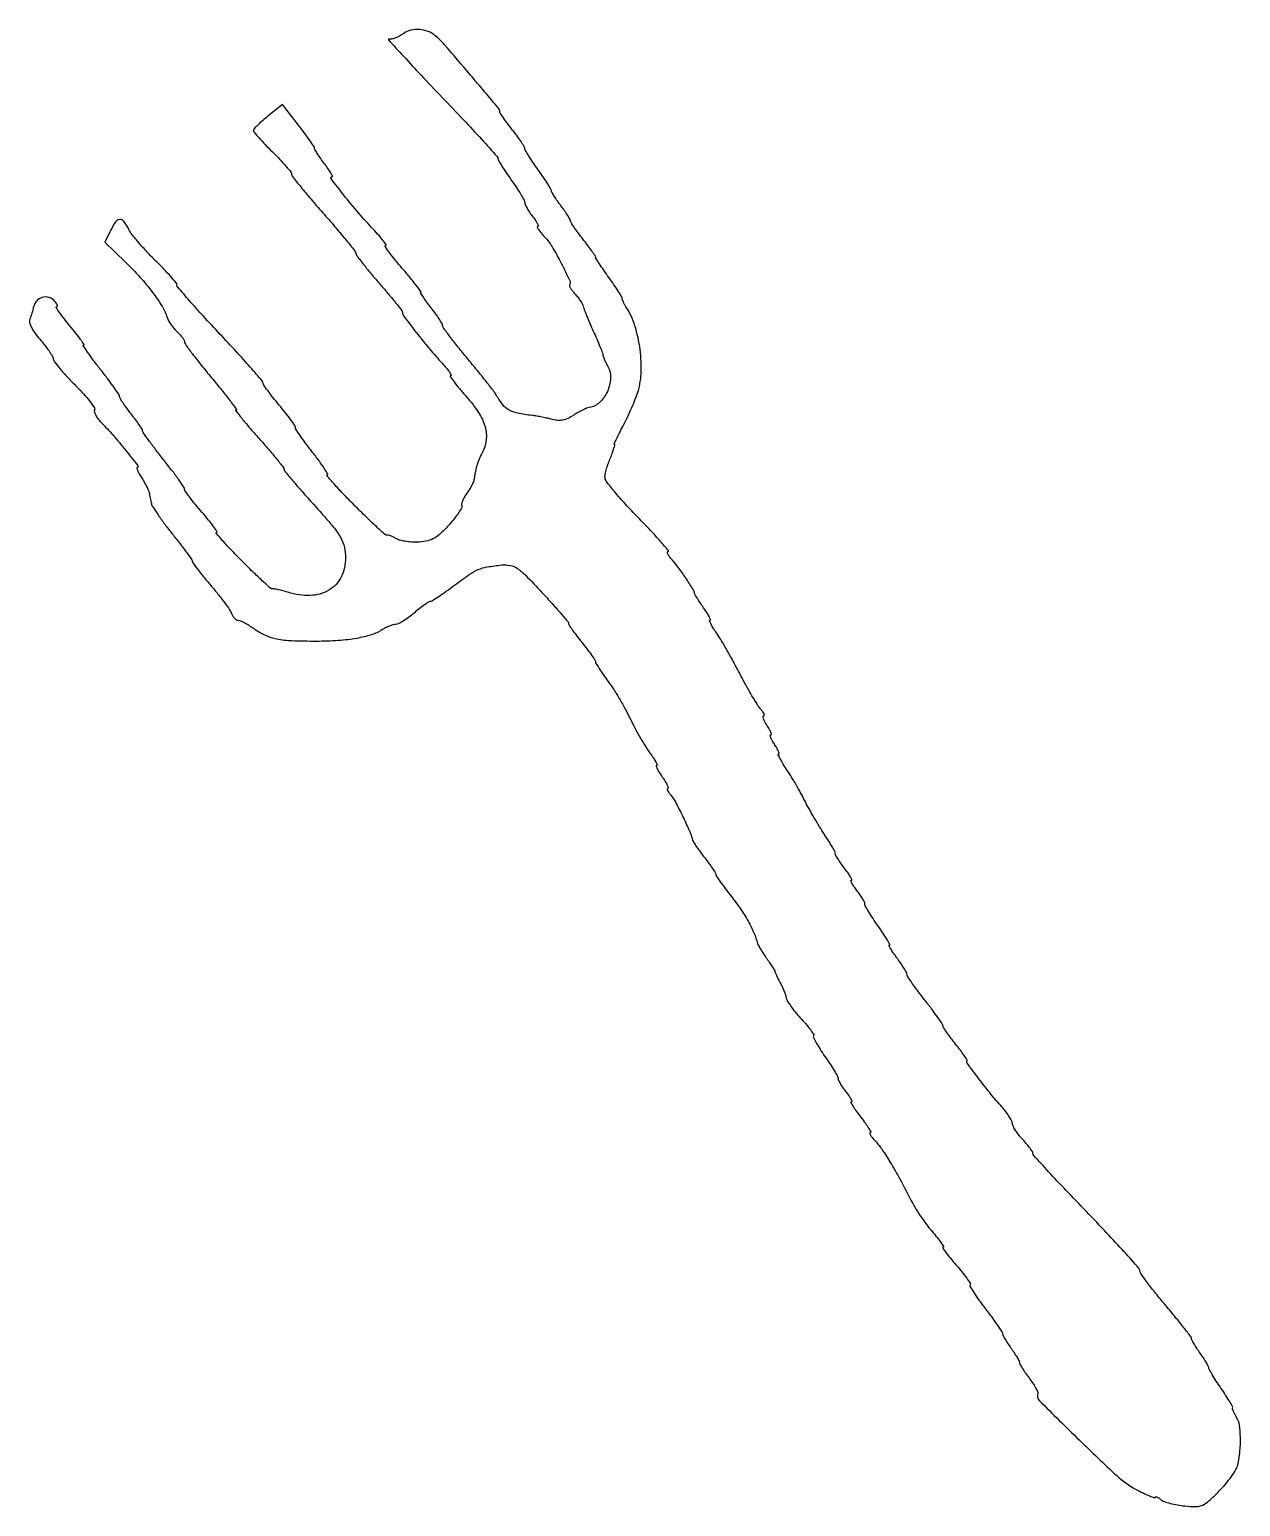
# Model space of a CAD drawing. Extents: x 0 to 317, y 0 to 387.
import ezdxf

# ---------------------------------------------------------------- set-up
doc = ezdxf.new("R2010")
doc.units = 0

msp = doc.modelspace()

# ---------------------------------------------------------------- linework, layer by layer
msp.add_lwpolyline([(98.333675, 385.521162, -0.016778), (97.156646, 384.754275, -0.043395), (96.24813, 384.307345, -0.053418), (95.39458, 384.076894, -0.039263), (94.41687, 384, 0.652373), (94.341972, 383.829874, 0.000577), (98.288828, 379.529187, 0.003217), (102.865691, 374.617361, 0.001873), (108.41687, 368.780211, -0.002389), (114.007372, 362.889558, -0.003827), (118.716205, 357.802728, -0.000849), (122.795923, 353.311994, -0.186048), (123, 352.782526, 0.133067), (123.134323, 352.286745, 0.00637), (124.028125, 350.802062, 0.010051), (125.159094, 349.055871, 0.007037), (126.5, 347.132885, -0.008981), (127.840651, 345.194242, -0.012304), (128.971875, 343.399725, -0.00911), (129.843704, 341.875737, -0.126013), (130, 341.265429, 0.11085), (130.121587, 340.723739, 0.019284), (130.60882, 339.788218, 0.020121), (131.279092, 338.716645, 0.016832), (132.07258, 337.634859, -0.016804), (132.814728, 336.623184, -0.034271), (133.313186, 335.77399, -0.053997), (133.530663, 335.186226, -0.488398), (133.385489, 335, 0.54677), (133.267768, 334.816369, 0.041228), (133.619417, 334.192187, 0.027955), (134.294992, 333.306014, 0.013619), (135.248612, 332.25, -0.056185), (137.178963, 329.707982, -0.016155), (139.572013, 325.378265, -0.008956), (141.774764, 320.872393, -0.24448), (141.719979, 319.592119, 0.266011), (141.719405, 319.346754, 0.018026), (142.100892, 318.729655, 0.022023), (142.641957, 317.993427, 0.014438), (143.325611, 317.192698, -0.022576), (144.044715, 316.322156, -0.021399), (144.69613, 315.375044, -0.021921), (145.199037, 314.488197, -0.067174), (145.427584, 313.83771, 0.040202), (145.657084, 313.051712, 0.005467), (146.285821, 311.456208, 0.006265), (147.076659, 309.579663, 0.00525), (147.961158, 307.608956, -0.005003), (148.839352, 305.654887, -0.006312), (149.610805, 303.828901, -0.005098), (150.221556, 302.286002, -0.04954), (150.407277, 301.608956, 0.044338), (150.556374, 301.04244, 0.012955), (150.884086, 300.202195, 0.012907), (151.303812, 299.271308, 0.013494), (151.765179, 298.377241, -0.138495), (152.474011, 295.324302, -0.094784), (151.636643, 291.843849, -0.096688), (149.597626, 288.9749, -0.151769), (146.906743, 287.645405, 0.059041), (146.186479, 287.441717, 0.016078), (145.107558, 286.952508, 0.016031), (143.910561, 286.31418, 0.016045), (142.757285, 285.600648, -0.03823), (141.338969, 284.807822, -0.059886), (140.011171, 284.377115, -0.063707), (138.680712, 284.288111, -0.050508), (137.257285, 284.519831, 0.009976), (136.019746, 284.825765, 0.006441), (134.575578, 285.132852, 0.006475), (133.155434, 285.396686, 0.012138), (132, 285.567134, -0.018419), (128.105894, 286.191657, -0.078279), (125.898876, 287.002531, -0.097274), (124.294322, 288.360282, -0.03718), (122.634184, 290.785562, 0.031474), (121.859047, 291.946119, 0.003565), (119.923792, 294.445268, 0.004305), (117.57197, 297.38557, 0.003488), (115, 300.500318, -0.005147), (112.509034, 303.537432, -0.007778), (110.409375, 306.236826, -0.003643), (108.686418, 308.559498, -0.159058), (108.5, 309.130677, 0.133365), (108.359155, 309.649328, 0.011111), (107.621067, 310.846317, 0.014198), (106.653932, 312.250408, 0.010477), (105.507888, 313.750105, -0.008205), (104.382255, 315.2093, -0.01341), (103.482434, 316.48629, -0.007031), (102.787664, 317.563212, -0.349168), (102.814412, 317.798967, 0.37482), (102.830758, 318.04035, 0.002752), (101.510904, 319.758229, 0.008302), (99.912844, 321.745683, 0.005017), (97.957579, 324.048967, -0.007281), (96.03686, 326.332436, -0.013437), (94.553631, 328.251884, -0.009494), (93.487378, 329.770867, -0.600736), (93.609264, 330, 0.594605), (93.724899, 330.212725, 0.017913), (92.999788, 331.248438, 0.018167), (91.884979, 332.618735, 0.009436), (90.401006, 334.25, -0.011603), (86.493431, 338.583003, -0.010648), (82.674629, 343.216417, -0.00448), (79.324394, 347.541533, -0.620316), (79.551739, 348, 0.540727), (79.675293, 348.188829, 0.025207), (79.266732, 349.008525, 0.022822), (78.575091, 350.115566, 0.011884), (77.618689, 351.433278, -0.008375), (76.615519, 352.795216, -0.011739), (75.76924, 354.046593, -0.008161), (75.109789, 355.11062, -0.135446), (75, 355.508472, 0.149283), (74.87123, 355.930157, 0.004072), (73.770108, 357.53657, 0.008087), (72.417545, 359.410422, 0.005417), (70.813134, 361.511222), (66.626268, 366.872058), (62.813134, 363.852, 0.010567), (61.352189, 362.643803, 0.015351), (60.120108, 361.512412, 0.010852), (59.160457, 360.533715, 0.190731), (59, 360.128379, 0.178093), (59.162098, 359.68772, 0.005341), (60.46875, 358.184823, 0.009994), (62.083965, 356.438205, 0.006664), (64, 354.5, -0.008486), (65.915736, 352.547915, -0.012364), (67.53125, 350.758256, -0.007913), (68.807606, 349.223542, -0.171122), (69, 348.677849, 0.168709), (69.205858, 348.085114, 0.002879), (71.384643, 345.359156, 0.006991), (74.006661, 342.208252, 0.004552), (77.117934, 338.640257, -0.004429), (80.267976, 335.029604, -0.0062), (83.013384, 331.744326, -0.003872), (85.259379, 328.943909, -0.079062), (85.787899, 328, 0.072298), (86.274393, 327.103057, 0.005993), (87.890344, 324.991935, 0.007908), (89.896819, 322.516355, 0.006017), (92.169965, 319.866161, -0.00487), (94.404297, 317.273272, -0.00743), (96.287427, 314.976015, -0.003255), (97.843195, 312.993163, -0.1662), (98, 312.534458, 0.1641), (98.333994, 311.544211, 0.003311), (101.604235, 307.306319, 0.008526), (105.104268, 302.986079, 0.011871), (108.392256, 299.25, -0.012135), (109.489184, 298.002253, -0.024203), (110.283066, 296.954687, -0.030836), (110.735897, 296.196584, -0.561853), (110.61618, 296, 0.603981), (110.502002, 295.782869, 0.010127), (111.499594, 294.393812, 0.013793), (112.898653, 292.630284, 0.007434), (114.713463, 290.532127, -0.037391), (117.929382, 286.330063, -0.076891), (119.633245, 282.565388, -0.097667), (119.901216, 279.083586, -0.096436), (118.830653, 275.743597, 0.02051), (118.330899, 274.738566, 0.014438), (117.849066, 273.571557, 0.014601), (117.452352, 272.426386, 0.029445), (117.22033, 271.5, -0.000184), (117.06156, 270.660452, -0.000166), (116.896649, 269.791757, -0.000166), (116.748346, 269.013376, -0.000529), (116.648492, 268.493217, -0.064687), (116.470652, 267.956407, -0.013581), (116.016143, 267.075359, -0.014025), (115.428208, 266.075302, -0.012873), (114.768762, 265.080249, 0.024781), (114.155991, 264.106027, 0.033702), (113.709559, 263.168788, 0.035717), (113.460689, 262.380337, 0.199567), (113.529637, 261.952046, -0.27646), (113.536356, 261.476563, -0.016073), (112.735852, 260.192503, -0.020671), (111.615238, 258.658582, -0.013388), (110.200764, 256.976014, -0.020087), (108.0735, 254.764539, -0.059005), (106.390355, 253.493583, -0.072506), (104.663929, 252.795746, -0.043143), (102.468048, 252.45682, -0.027634), (100.80572, 252.437449, -0.024563), (99.083952, 252.597547, -0.025344), (97.548433, 252.896859, -0.066324), (96.505218, 253.308271, 0.016809), (95.694961, 253.724435, 0.021249), (94.918703, 254.051146, 0.019894), (94.259326, 254.266808, 0.135496), (93.920154, 254.26917, -0.254425), (93.529657, 254.363033, -0.002222), (91.190984, 256.492522, -0.006967), (88.512618, 259.022898, -0.004353), (85.443615, 262.056718, -0.004714), (82.470675, 265.104125, -0.008484), (80.099486, 267.666661, -0.004068), (78.239588, 269.780718, -0.642447), (78.339811, 270, 0.580468), (78.472113, 270.231645, 0.010723), (77.558425, 271.707344, 0.014597), (76.261977, 273.582076, 0.007928), (74.566351, 275.812235, -0.006222), (72.816664, 278.097276, -0.009146), (71.341366, 280.151828, -0.005112), (70.155125, 281.907396, -0.147048), (70, 282.423455, 0.151332), (69.843796, 282.927733, 0.00637), (68.751563, 284.478859, 0.010485), (67.378372, 286.295671, 0.007214), (65.75, 288.298598, -0.00684), (64.121569, 290.298538, -0.010011), (62.748438, 292.106075, -0.005852), (61.650533, 293.650683, -0.152729), (61.5, 294.131999, 0.181586), (61.30782, 294.643722, 0.001276), (58.195312, 298.184869, 0.004678), (54.562462, 302.220087, 0.002951), (50.25, 306.865639, -0.003363), (45.937719, 311.518674, -0.005294), (42.304688, 315.577517, -0.001627), (39.215572, 319.126326, -0.180163), (39, 319.705177, 0.176075), (38.805881, 320.239327, 0.006293), (37.361745, 321.920363, 0.010925), (35.559999, 323.877141, 0.007362), (33.422963, 326.03416, -0.010882), (31.181645, 328.328523, -0.011118), (29.058642, 330.702222, -0.010935), (27.30802, 332.842437, -0.044752), (26.397283, 334.25, 0.037757), (25.085828, 336.340318, 0.255541), (24.016618, 336.836679, 0.232564), (22.946885, 336.220274, 0.032086), (21.617606, 333.935292), (20.088729, 330.870585), (25.49358, 325.685292, -0.017437), (29.362664, 321.705208, -0.022186), (32.63038, 317.762221, -0.024556), (35.094663, 314.148993, -0.060604), (36.425412, 311.235006, 0.049633), (36.805724, 310.351579, 0.024891), (37.447276, 309.317925, 0.02444), (38.223677, 308.305303, 0.033073), (39.025529, 307.476896, -0.023137), (39.781374, 306.726426, -0.027451), (40.419999, 305.94919, -0.027982), (40.876913, 305.247164, -0.130997), (41, 304.785419, 0.159534), (41.195471, 304.188379, 0.003375), (43.070871, 301.667171, 0.007468), (45.348062, 298.740546, 0.004922), (48.049775, 295.440406, -0.00419), (50.708276, 292.202728, -0.007395), (52.840775, 289.479369, -0.002856), (54.556883, 287.192706, -0.616169), (54.459878, 287, 0.625724), (54.369296, 286.813698, 0.003498), (55.943892, 284.837104, 0.008065), (57.927812, 282.461539, 0.004528), (60.410103, 279.636949, -0.004537), (62.935755, 276.762918, -0.006974), (65.064218, 274.22536, -0.002854), (66.833897, 272.029286, -0.169748), (67, 271.554121, 0.174006), (67.172048, 271.074718, 0.002222), (69.260983, 268.562027, 0.006157), (71.746822, 265.671844, 0.00396), (74.696963, 262.379019, -0.006756), (79.307534, 257.174626, -0.037559), (81.524787, 254.17398, -0.067341), (82.632011, 251.739288, -0.060035), (83.109027, 249, -0.111625), (82.2323, 243.887817, -0.144455), (79.257969, 240.202956, -0.133173), (74.546913, 238.536584, -0.088595), (68.815089, 239.120586, 0.005697), (67.119743, 239.584084, 0.008017), (65.596892, 239.955856, 0.005083), (64.315997, 240.233218, 0.102175), (63.919011, 240.232994, -0.238798), (63.531632, 240.337959, -0.002351), (61.336705, 242.334594, -0.007048), (58.820326, 244.711603, -0.004432), (55.944039, 247.556337, -0.005096), (53.164497, 250.412188, -0.009228), (50.957778, 252.813424, -0.004808), (49.250569, 254.77912, -0.639671), (49.352575, 255, 0.594904), (49.474052, 255.223706, 0.012274), (48.5747, 256.537142, 0.015272), (47.277075, 258.224754, 0.008166), (45.577547, 260.232824, -0.007239), (43.823635, 262.297373, -0.010574), (42.344655, 264.169545, -0.006338), (41.165934, 265.770063, -0.156793), (41, 266.286207, 0.151968), (40.832533, 266.824476, 0.004036), (39.384375, 268.890614, 0.008099), (37.607629, 271.299013, 0.005413), (35.5, 274, -0.004355), (33.392129, 276.689546, -0.006655), (31.615625, 279.062069, -0.002773), (30.141242, 281.110504, -0.155823), (30, 281.552713, 0.141907), (29.88062, 281.964869, 0.007397), (29.11875, 283.131138, 0.01122), (28.149325, 284.500911, 0.00788), (27, 286, -0.008622), (25.850754, 287.5036, -0.012099), (24.88125, 288.887301, -0.008458), (24.12636, 290.064885, -0.139174), (24, 290.510058, 0.151117), (23.852427, 290.98718, 0.003702), (22.526294, 292.895401, 0.007704), (20.905665, 295.117451, 0.005127), (18.98313, 297.616153, -0.005547), (17.102095, 300.065164, -0.00992), (15.619149, 302.124745, -0.004999), (14.476934, 303.815274, -0.597731), (14.576248, 304, 0.599518), (14.670861, 304.177096, 0.007856), (13.777346, 305.46875, 0.012302), (12.562691, 307.081597, 0.006738), (11, 309, -0.007908), (9.444597, 310.918603, -0.01466), (8.253667, 312.53125, -0.011105), (7.416759, 313.795998, -0.590344), (7.529326, 314, 0.33268), (7.695624, 314.124418, 0.150229), (7.692141, 314.412749, 0.067013), (7.476854, 314.865185, 0.028699), (7.078757, 315.405104, 0.142817), (5.550867, 316.437781, 0.150875), (3.7428, 316.457943, 0.146749), (2.202041, 315.449021, 0.133555), (1.401009, 313.721056, -0.02197), (1.275144, 313.13762, -0.009638), (1.059874, 312.376644, -0.009517), (0.800082, 311.576627, -0.012577), (0.531461, 310.859008, 0.149205), (0.449098, 309.915849, 0.060987), (0.871452, 308.686566, 0.045018), (1.763199, 307.208109, 0.021958), (3.143821, 305.488978, -0.013726), (4.411945, 303.962095, -0.016541), (5.5145, 302.45799, -0.015302), (6.353692, 301.145473, -0.098451), (6.616493, 300.407239, 0.128196), (6.950785, 299.618173, 0.009864), (8.402898, 297.805704, 0.013008), (10.25807, 295.695625, 0.009546), (12.419078, 293.450488, -0.012376), (14.526165, 291.236425, -0.019472), (16.210851, 289.223894, -0.014319), (17.443589, 287.530959, -0.296867), (17.457727, 286.931601, 0.220561), (17.39653, 286.421522, 0.047441), (17.760283, 285.583627, 0.041164), (18.407962, 284.609292, 0.029121), (19.281672, 283.627419, -0.017642), (22.21929, 280.474848, -0.009844), (25.580198, 276.445141, -0.003558), (28.785778, 272.385239, -0.624177), (28.597409, 272, 0.480787), (28.460737, 271.829068, 0.042353), (28.65301, 271.221514, 0.031206), (29.069522, 270.367017, 0.016027), (29.69035, 269.349834, -0.014053), (30.37611, 268.236173, -0.013897), (31.000909, 267.08164, -0.013889), (31.49096, 266.04198, -0.050914), (31.713403, 265.349834, -0.000473), (31.845168, 264.726337, -0.000258), (32.005689, 263.961238, -0.000257), (32.168003, 263.183605, -0.00041), (32.305965, 262.51821, 0.092697), (32.668226, 261.633106, 0.00777), (34.0478, 259.567723, 0.010131), (35.794336, 257.14539, 0.007653), (37.805965, 254.554811, -0.004574), (39.796531, 252.02369, -0.006962), (41.474252, 249.785999, -0.003018), (42.861536, 247.856624, -0.155575), (43, 247.422389, 0.161347), (43.140844, 246.997286, 0.003831), (44.41906, 245.307238, 0.008038), (45.979554, 243.342683, 0.005325), (47.830844, 241.135787, -0.008072), (49.727244, 238.849719, -0.009753), (51.429973, 236.64145, -0.008548), (52.790049, 234.737344, -0.063504), (53.299459, 233.75, 0.0516), (53.624931, 233.080653, 0.056472), (54.072454, 232.514062, 0.063888), (54.568207, 232.127836, 0.134361), (55.035337, 232, -0.106483), (55.644986, 231.868676, -0.016981), (56.745963, 231.325535, -0.018146), (58.017455, 230.583036, -0.015011), (59.316722, 229.70395, 0.05095), (62.130009, 228.081733, 0.057665), (65.100134, 227.143267, 0.038402), (69.083129, 226.686935, 0.010126), (75.5, 226.57749, 0.015813), (81.268165, 226.778416, 0.026557), (86.079775, 227.35637, 0.03198), (89.933022, 228.285383, 0.067547), (92.714817, 229.579436, -0.024117), (93.659895, 230.12316, -0.023008), (94.66765, 230.582709, -0.023657), (95.594289, 230.904804, -0.07193), (96.252591, 231, 0.118886), (96.969301, 231.172856, 0.02014), (98.203958, 231.869312, 0.021017), (99.615227, 232.826337, 0.017333), (101.037774, 233.959359, -0.009858), (102.421716, 235.095851, -0.013432), (103.715888, 236.061345, -0.010266), (104.821269, 236.807177, -0.1312), (105.292907, 236.959359, 0.13008), (105.804144, 237.123076, 0.004966), (107.490313, 238.224323, 0.008617), (109.466689, 239.593102, 0.005935), (111.659995, 241.208548, -0.010387), (115.479602, 243.969704, -0.05057), (117.815042, 245.258009, -0.058795), (120.199712, 245.958181, -0.017115), (124, 246.470127, -0.072607), (126.217757, 246.369639, -0.10265), (128.037252, 245.611451, -0.049317), (130.230721, 243.771555, -0.006242), (134.5, 239.295861, -0.003933), (137.183085, 236.365931, -0.006126), (139.443969, 233.795061, -0.002178), (141.346187, 231.558183, -0.1766), (141.500745, 231.135778, 0.148089), (141.624409, 230.72912, 0.005636), (142.529177, 229.408116, 0.009696), (143.659923, 227.861139, 0.006634), (145.000745, 226.147171, -0.006437), (146.343279, 224.432404, -0.009355), (147.479381, 222.882879, -0.005491), (148.390251, 221.5599, -0.139309), (148.524806, 221.147171, 0.129629), (148.652219, 220.729564, 0.005125), (149.513696, 219.368232, 0.008766), (150.587631, 217.771139, 0.006054), (151.856405, 216, -0.016285), (153.309694, 213.881021, -0.009005), (154.95176, 211.20625, -0.008971), (156.519867, 208.433072, -0.014258), (157.750201, 206, 0.011632), (158.919964, 203.656226, 0.009038), (160.296984, 201.160937, 0.009155), (161.6663, 198.879912, 0.021759), (162.78729, 197.25, -0.012688), (163.678967, 196.002579, -0.024534), (164.315922, 194.954688, -0.028766), (164.676967, 194.186972, -0.531102), (164.550595, 194, 0.50746), (164.41568, 193.815582, 0.035632), (164.693059, 193.11875, 0.02787), (165.228768, 192.151494, 0.014316), (166, 191, -0.015079), (166.768725, 189.848454, -0.029572), (167.296278, 188.88125, -0.039708), (167.556733, 188.191037, -0.499271), (167.413107, 188, 0.419353), (167.268367, 187.852703, 0.104215), (167.352386, 187.485938, 0.049452), (167.683879, 186.922363, 0.022123), (168.221789, 186.25, -0.056884), (169.430363, 184.503556, -0.009574), (171.283479, 180.878421, -0.010865), (173.015274, 177.119005, -0.034065), (173.947157, 174.5, 0.072992), (174.205219, 173.921299, 0.008326), (174.993236, 172.723353, 0.009917), (175.988295, 171.3246, 0.007923), (177.113974, 169.856096, -0.007894), (178.219634, 168.413881, -0.011236), (179.15223, 167.095906, -0.007416), (179.885029, 165.973755, -0.141858), (180, 165.576678, 0.150017), (180.127488, 165.161329, 0.004319), (181.190017, 163.622361, 0.008373), (182.498754, 161.826073, 0.005625), (184.051123, 159.816109, -0.017469), (186.479618, 156.512918, -0.022041), (188.478242, 153.289012, -0.024347), (189.993437, 150.247564, -0.03854), (190.954438, 147.5, 0.060922), (191.178305, 146.941323, 0.009583), (191.770073, 145.9125, 0.010524), (192.520153, 144.7219, 0.009015), (193.35837, 143.5, -0.006558), (194.180314, 142.31435, -0.009232), (194.879569, 141.234375, -0.005998), (195.434936, 140.316514, -0.115079), (195.533884, 140, 0.083991), (195.609335, 139.693573, 0.007475), (195.937322, 138.966874, 0.009586), (196.360718, 138.108175, 0.00733), (196.855351, 137.185103, -0.017222), (197.370988, 136.175356, -0.013782), (197.858021, 135.055208, -0.014006), (198.25129, 133.992921, -0.034002), (198.464957, 133.185103, 0.090501), (198.80972, 132.299143, 0.017405), (199.767144, 130.858089, 0.018017), (201.019708, 129.235026, 0.015749), (202.441376, 127.629668, -0.012015), (203.806502, 126.111159, -0.019697), (204.878581, 124.754725, -0.014505), (205.648749, 123.630042, -0.352846), (205.610895, 123.277562, 0.321552), (205.549042, 122.901882, 0.010968), (206.279802, 121.501565, 0.016907), (207.28238, 119.816521, 0.010531), (208.56456, 117.908149, -0.007825), (209.880607, 115.972086, -0.01095), (210.99084, 114.199107, -0.007511), (211.857616, 112.69412, -0.127564), (212, 112.145114, 0.116902), (212.115808, 111.65656, 0.016967), (212.60882, 110.752876, 0.01844), (213.278999, 109.707841, 0.014853), (214.07258, 108.634859, -0.014508), (214.821777, 107.623346, -0.028851), (215.343461, 106.77399, -0.039618), (215.60903, 106.169463, -0.516019), (215.488551, 106, 0.568554), (215.37765, 105.813659, 0.015888), (215.955438, 104.825, 0.017815), (216.830946, 103.535007, 0.009486), (218, 102, -0.010962), (219.162048, 100.464812, -0.020953), (220.014678, 99.175, -0.021749), (220.540472, 98.209589, -0.554778), (220.409715, 98, 0.502476), (220.281717, 97.82792, 0.063465), (220.502795, 97.330822, 0.035591), (221.022696, 96.596976, 0.016665), (221.791491, 95.721948, -0.039041), (223.564715, 93.511788, -0.014122), (225.737689, 90.120608, -0.011958), (228.229212, 85.745821, -0.006873), (231.031415, 80.363875, 0.021385), (232.08044, 78.484329, 0.011196), (233.536063, 76.234286, 0.011116), (235.134263, 73.990104, 0.016722), (236.634522, 72.113875, -0.008744), (237.938724, 70.535145, -0.016434), (238.926728, 69.208451, -0.014035), (239.59623, 68.184731, -0.586556), (239.492937, 68, 0.601135), (239.394057, 67.813853, 0.01036), (240.22828, 66.632725, 0.013993), (241.402157, 65.131513, 0.007541), (242.927127, 63.345448, -0.010091), (244.463853, 61.52692, -0.016522), (245.681859, 59.919324, -0.010442), (246.589649, 58.576503, -0.353448), (246.551561, 58.218227, 0.343086), (246.504841, 57.844587, 0.007479), (247.528027, 56.181589, 0.013839), (248.863411, 54.205167, 0.008494), (250.539447, 51.948736, -0.005222), (252.248757, 49.678693, -0.007815), (253.689712, 47.657451, -0.003848), (254.865665, 45.923758, -0.148148), (255, 45.480327, 0.12385), (255.102868, 45.071404, 0.009606), (255.660482, 44.079423, 0.012664), (256.387228, 42.911545, 0.009325), (257.248448, 41.65437, -0.009221), (258.109787, 40.397583, -0.012539), (258.836871, 39.230894, -0.009466), (259.395444, 38.239979, -0.123633), (259.498448, 37.83378, 0.130314), (259.607918, 37.424738, 0.008891), (260.229593, 36.383965, 0.012237), (261.03316, 35.159329, 0.008858), (261.985272, 33.83378, -0.013234), (262.921512, 32.505957, -0.018798), (263.676592, 31.274609, -0.015095), (264.220627, 30.235457, -0.190952), (264.253001, 29.803187, 0.278802), (264.730932, 27.86018, 0.002911), (275.064063, 17.638159, 0.007364), (284.926314, 8.274991, 0.062906), (289.879171, 4.746043, 0.008918), (291.84364, 3.734306, 0.015997), (293.495757, 2.985066, 0.011376), (294.799393, 2.477902, 0.520314), (295, 2.618488, -0.399171), (295.125853, 2.751012, -0.1104), (295.437082, 2.698138, -0.052574), (295.916313, 2.440524, -0.023613), (296.487939, 2.01001, 0.085827), (297.368098, 1.504321, 0.022057), (298.937651, 1.008203, 0.021796), (300.805741, 0.593485, 0.020612), (302.737939, 0.33369, 0.024989), (305.680498, 0.208654, 0.100858), (307.429765, 0.578821, 0.083034), (309.064593, 1.638865, 0.013781), (311.770605, 4.254972, 0.019351), (313.445903, 6.104419, 0.02017), (314.949038, 8.053232, 0.020335), (316.106708, 9.835716, 0.078343), (316.593785, 11.058846, 0.031209), (317.171252, 14.632422, 0.029963), (317.310304, 18.299378, 0.030916), (317.040768, 21.507503, 0.101084), (316.319954, 23.5, -0.016102), (315.86432, 24.302471, -0.021551), (315.506966, 25.059375, -0.019413), (315.267388, 25.697444, -0.164033), (315.268842, 26, 0.213161), (315.237704, 26.344812, 0.005466), (314.443898, 27.727926, 0.01069), (313.44173, 29.350327, 0.006981), (312.220045, 31.180175, -0.00618), (310.986315, 33.02167, -0.008941), (309.945888, 34.681026, -0.005268), (309.115289, 36.09337, -0.131014), (309, 36.525805, 0.124148), (308.897656, 36.93164, 0.009488), (308.339518, 37.922378, 0.012573), (307.612779, 39.088897, 0.009241), (306.751552, 40.34563, -0.008848), (305.890184, 41.600448, -0.012128), (305.163129, 42.761088, -0.00894), (304.602164, 43.746566, -0.124939), (304.501552, 44.138926, 0.164722), (304.354128, 44.57082, 0.001998), (302.517643, 46.939795, 0.005703), (300.337296, 49.664606, 0.003668), (297.75, 52.776584, -0.006069), (295.163461, 55.918208, -0.00902), (292.982813, 58.735973, -0.004802), (291.218656, 61.15061, -0.156605), (291, 61.831603, 0.184084), (290.731601, 62.535912, 0.001656), (286.8875, 66.818476, 0.005387), (282.366418, 71.71471, 0.003419), (277, 77.324895, -0.002637), (271.633163, 82.917986, -0.004209), (267.1125, 87.76024, -0.001019), (263.213141, 92.025538, -0.18677), (263, 92.576232, 0.143301), (262.865732, 93.035094, 0.016126), (262.244873, 93.939535, 0.018509), (261.413835, 94.986677, 0.014033), (260.429355, 96.073738, -0.022906), (259.427983, 97.219668, -0.023464), (258.544154, 98.443512, -0.024025), (257.881191, 99.573729, -0.084381), (257.621491, 100.373191, 0.081293), (257.365817, 101.177003, 0.022949), (256.715027, 102.324047, 0.022485), (255.849048, 103.571218, 0.022016), (254.868775, 104.744735, -0.014067), (252.018398, 108.048853, -0.008724), (248.85147, 112.077355, -0.002214), (245.75544, 116.198094, -0.355588), (245.778632, 116.732565, 0.337717), (245.796883, 116.974568, 0.005755), (245.012318, 118.152389, 0.012051), (244.015526, 119.539135, 0.007404), (242.778632, 121.125838, -0.007389), (241.522489, 122.737138, -0.010645), (240.463098, 124.202089, -0.00668), (239.624379, 125.450815, -0.145538), (239.5, 125.869073, 0.151456), (239.363835, 126.30828, 0.003577), (238.11905, 128.095338, 0.007566), (236.600444, 130.175106, 0.005025), (234.798895, 132.516244, -0.006383), (232.989107, 134.881349, -0.009026), (231.443227, 137.036022, -0.005758), (230.206886, 138.871479, -0.115752), (229.976899, 139.5, 0.0949), (229.795837, 140.066139, 0.012555), (229.163345, 141.160937, 0.014187), (228.335144, 142.43235, 0.011468), (227.377113, 143.75, -0.010212), (226.465495, 144.997215, -0.019245), (225.790335, 146.045312, -0.018173), (225.358045, 146.841444, -0.556703), (225.456317, 147, 0.57037), (225.557963, 147.171862, 0.007802), (224.820233, 148.465737, 0.012682), (223.812894, 150.075455, 0.007033), (222.507209, 151.989744, -0.007667), (221.163647, 153.964939, -0.010766), (220.030243, 155.770899, -0.007288), (219.143514, 157.304086, -0.128139), (219, 157.854886, 0.116902), (218.884192, 158.34344, 0.016967), (218.39118, 159.247124, 0.01844), (217.721001, 160.292159, 0.014853), (216.92742, 161.365141, -0.013771), (216.175953, 162.3766, -0.027159), (215.646805, 163.22601, -0.035436), (215.36533, 163.836555, -0.52441), (215.478311, 164, 0.545374), (215.589908, 164.173256, 0.023105), (215.190462, 164.954687, 0.021804), (214.529995, 166.002674, 0.011414), (213.622887, 167.25, -0.009609), (212.683767, 168.531595, -0.014263), (211.915656, 169.692187, -0.009302), (211.329731, 170.675183, -0.204478), (211.292041, 171, 0.198876), (211.256052, 171.342293, 0.005488), (210.513461, 172.675, 0.010499), (209.575094, 174.239261, 0.006916), (208.433657, 176, -0.008927), (207.139232, 178.014432, -0.006046), (205.733553, 180.353125, -0.006092), (204.429936, 182.646302, -0.012098), (203.463612, 184.5, 0.010969), (202.511233, 186.337057, 0.005812), (201.254887, 188.573437, 0.005781), (199.916355, 190.83185, 0.008912), (198.701959, 192.75, -0.008812), (197.669154, 194.380607, -0.016084), (196.893602, 195.751563, -0.012165), (196.363672, 196.82568, -0.547859), (196.475012, 197, 0.490721), (196.594812, 197.15487, 0.037365), (196.397166, 197.734375, 0.029104), (195.996192, 198.540496, 0.015069), (195.408043, 199.5, -0.016855), (194.824548, 200.459582, -0.033042), (194.438592, 201.265625, -0.046857), (194.271042, 201.833597, -0.472006), (194.408043, 202, 0.472006), (194.545044, 202.166403, 0.046857), (194.377494, 202.734375, 0.033042), (193.991538, 203.540418, 0.016855), (193.408043, 204.5, -0.02039), (192.833721, 205.459711, -0.041096), (192.477348, 206.265625, -0.067694), (192.366524, 206.815104, -0.433037), (192.539978, 207, 0.401527), (192.69729, 207.150613, 0.116388), (192.62806, 207.514063, 0.053082), (192.300903, 208.077552, 0.023311), (191.758558, 208.75, -0.042256), (190.931017, 209.859485, -0.006196), (189.477548, 212.262359, -0.006962), (187.830649, 215.15419, -0.005926), (186.172005, 218.249521, 0.005177), (184.4704, 221.436482, 0.005098), (182.694585, 224.604012, 0.005019), (181.082602, 227.347664, 0.019387), (180.000341, 228.999521, -0.013252), (179.225482, 230.151126, -0.025529), (178.678297, 231.118609, -0.030289), (178.376881, 231.825379, -0.518501), (178.5, 232, 0.528869), (178.621331, 232.178171, 0.025525), (178.268824, 232.954687, 0.023302), (177.663501, 234.002707, 0.012221), (176.819646, 235.25, -0.006239), (175.930136, 236.531473, -0.008909), (175.175497, 237.692187, -0.00549), (174.573194, 238.679693, -0.121004), (174.475561, 239, 0.127646), (174.166544, 239.968188, 0.006306), (172.329074, 242.8006, 0.011193), (170.345947, 245.635123, 0.022807), (168.641068, 247.75, -0.020146), (167.936647, 248.61437, -0.044158), (167.487084, 249.339063, -0.088046), (167.343741, 249.817056, -0.448526), (167.506653, 250, 0.640334), (167.616602, 250.23867, 0.003864), (165.560661, 252.605924, 0.008301), (162.950258, 255.467885, 0.004624), (159.680967, 258.871231, -0.008714), (156.355016, 262.39074, -0.01259), (153.550034, 265.624424, -0.008295), (151.343713, 268.393571, -0.165529), (151, 269.40335, -0.053901), (151.093604, 270.269118, -0.014988), (151.425636, 271.595042, -0.014945), (151.894326, 273.082582, -0.015166), (152.448973, 274.532119, 0.008528), (152.978293, 275.862294, 0.014993), (153.363687, 276.98131, 0.009544), (153.623394, 277.875674, 0.493681), (153.528165, 278, -0.538969), (153.445997, 278.124836, -0.004625), (153.997439, 279.373754, -0.010125), (154.71766, 280.882819, -0.005786), (155.64496, 282.676608, 0.009938), (156.693709, 284.747297, 0.007072), (157.789393, 287.106477, 0.007143), (158.771137, 289.387938, 0.015073), (159.453368, 291.18986, 0.071628), (160.46083, 296.463017, 0.043582), (160.19813, 302.813953, 0.04346), (158.833246, 309.05472, 0.068844), (156.507216, 314, -0.017783), (156.132264, 314.62331, -0.019247), (155.813001, 315.255725, -0.019139), (155.582276, 315.815842, -0.082578), (155.515313, 316.168425, 0.131059), (155.38871, 316.602908, 0.004911), (154.487478, 318.059775, 0.008585), (153.365459, 319.768675, 0.005903), (152.037804, 321.668425, -0.004455), (150.708367, 323.559038, -0.006625), (149.581524, 325.23948, -0.003218), (148.656125, 326.68003, -0.124318), (148.537804, 327.040445, 0.133029), (148.416083, 327.390839, 0.004304), (147.556418, 328.627525, 0.008003), (146.49805, 330.072812, 0.005444), (145.25, 331.684349, -0.007425), (144.004843, 333.305378, -0.010668), (142.954688, 334.780058, -0.006754), (142.124379, 336.036457, -0.143592), (142, 336.460626, 0.132504), (141.889205, 336.871369, 0.009317), (141.265625, 337.898619, 0.012664), (140.457631, 339.106583, 0.009184), (139.5, 340.411113, -0.008921), (138.542346, 341.714235, -0.012367), (137.734375, 342.917872, -0.008941), (137.108909, 343.94131, -0.133456), (137, 344.342076, 0.137171), (136.880761, 344.768535, 0.004848), (135.971875, 346.23454, 0.00866), (134.841067, 347.953037, 0.005918), (133.5, 349.867115, -0.006667), (132.159042, 351.78715, -0.009599), (131.028125, 353.52418, -0.00586), (130.129553, 355.002346, -0.134423), (130, 355.475526, 0.141011), (129.86813, 355.933816, 0.007743), (129.045312, 357.201187, 0.011511), (127.995074, 358.690041, 0.008123), (126.75, 360.315651, -0.006363), (125.504711, 361.929737, -0.009335), (124.454688, 363.382856, -0.005288), (123.611808, 364.624223, -0.147535), (123.5, 364.994896, 0.176966), (123.15595, 365.936533, 0.000723), (115.854762, 374.568717, 0.002372), (109.036302, 382.529703, 0.041294), (106.600764, 384.916374, 0.084575), (104.71333, 386.007034, 0.070668), (102.448848, 386.499471, 0.072451), (100.193747, 386.337676, 0.099007)], format="xyb", close=True)

doc.saveas('drawing.dxf')
